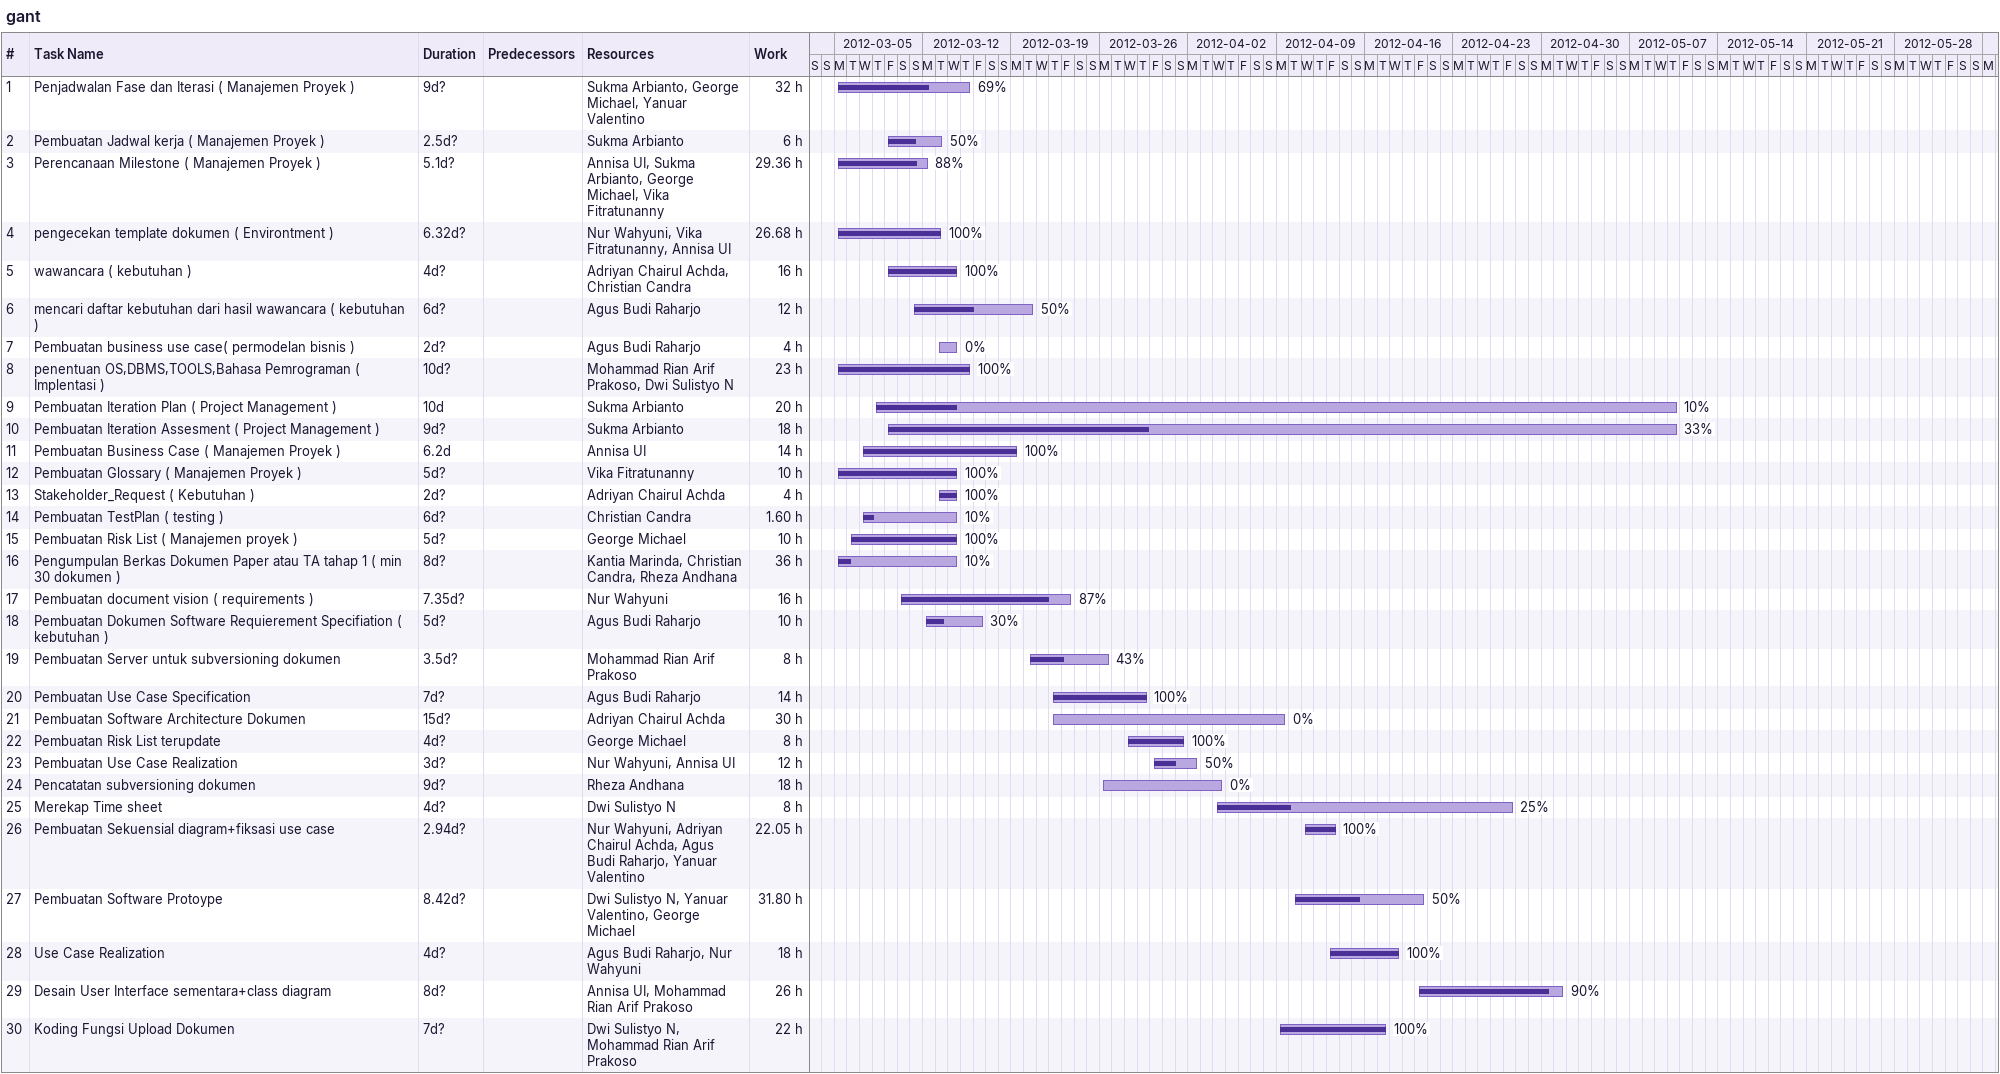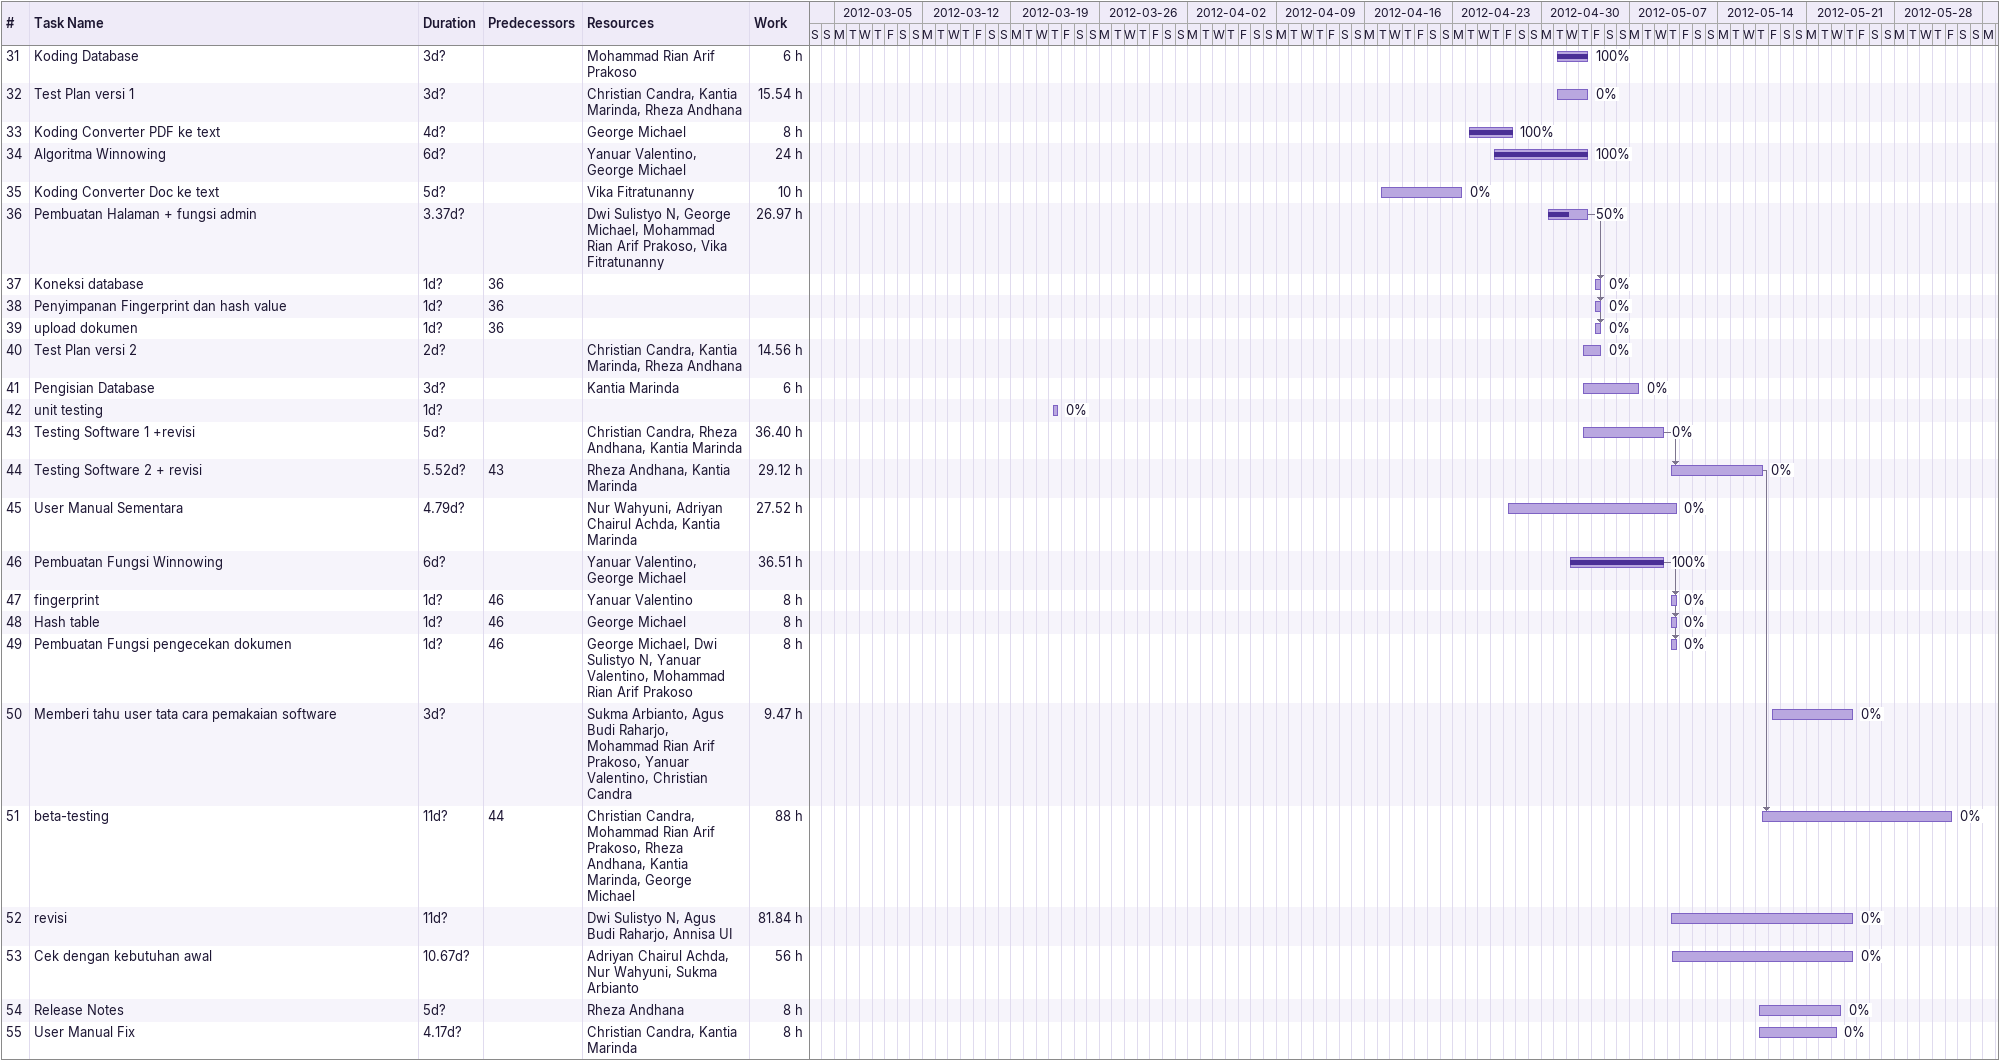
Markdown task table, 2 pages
gant

| ID | Task | Duration | Start | Finish | Predecessors | Resources | % complete | Work (h) |
|---|---|---|---|---|---|---|---|---|
| 1 | Penjadwalan Fase dan Iterasi ( Manajemen Proyek ) | 9d? | 2012-03-05 | 2012-03-15 |  | Sukma Arbianto, George Michael, Yanuar Valentino | 69 | 32 |
| 2 | Pembuatan Jadwal kerja ( Manajemen Proyek ) | 2.5d? | 2012-03-09 | 2012-03-13 |  | Sukma Arbianto | 50 | 6 |
| 3 | Perencanaan Milestone ( Manajemen Proyek ) | 5.1d? | 2012-03-05 | 2012-03-12 |  | Annisa UI, Sukma Arbianto, George Michael, Vika Fitratunanny | 88 | 29.36 |
| 4 | pengecekan template dokumen ( Environtment ) | 6.32d? | 2012-03-05 | 2012-03-13 |  | Nur Wahyuni, Vika Fitratunanny, Annisa UI | 100 | 26.68 |
| 5 | wawancara ( kebutuhan ) | 4d? | 2012-03-09 | 2012-03-14 |  | Adriyan Chairul Achda, Christian Candra | 100 | 16 |
| 6 | mencari daftar kebutuhan dari hasil wawancara ( kebutuhan ) | 6d? | 2012-03-11 | 2012-03-20 |  | Agus Budi Raharjo | 50 | 12 |
| 7 | Pembuatan business use case( permodelan bisnis ) | 2d? | 2012-03-13 | 2012-03-14 |  | Agus Budi Raharjo | 0 | 4 |
| 8 | penentuan OS,DBMS,TOOLS,Bahasa Pemrograman ( Implentasi ) | 10d? | 2012-03-05 | 2012-03-15 |  | Mohammad Rian Arif Prakoso, Dwi Sulistyo N | 100 | 23 |
| 9 | Pembuatan Iteration Plan ( Project Management ) | 10d | 2012-03-08 | 2012-05-10 |  | Sukma Arbianto | 10 | 20 |
| 10 | Pembuatan Iteration Assesment ( Project Management ) | 9d? | 2012-03-09 | 2012-05-10 |  | Sukma Arbianto | 33 | 18 |
| 11 | Pembuatan Business Case ( Manajemen Proyek ) | 6.2d | 2012-03-07 | 2012-03-19 |  | Annisa UI | 100 | 14 |
| 12 | Pembuatan Glossary ( Manajemen Proyek ) | 5d? | 2012-03-05 | 2012-03-14 |  | Vika Fitratunanny | 100 | 10 |
| 13 | Stakeholder_Request ( Kebutuhan ) | 2d? | 2012-03-13 | 2012-03-14 |  | Adriyan Chairul Achda | 100 | 4 |
| 14 | Pembuatan TestPlan ( testing ) | 6d? | 2012-03-07 | 2012-03-14 |  | Christian Candra | 10 | 1.60 |
| 15 | Pembuatan Risk List ( Manajemen proyek ) | 5d? | 2012-03-06 | 2012-03-14 |  | George Michael | 100 | 10 |
| 16 | Pengumpulan Berkas Dokumen Paper atau TA tahap 1 ( min 30 dokumen ) | 8d? | 2012-03-05 | 2012-03-14 |  | Kantia Marinda, Christian Candra, Rheza Andhana | 10 | 36 |
| 17 | Pembuatan document vision ( requirements ) | 7.35d? | 2012-03-10 | 2012-03-23 |  | Nur Wahyuni | 87 | 16 |
| 18 | Pembuatan Dokumen Software Requierement Specifiation ( kebutuhan ) | 5d? | 2012-03-12 | 2012-03-16 |  | Agus Budi Raharjo | 30 | 10 |
| 19 | Pembuatan Server untuk subversioning dokumen | 3.5d? | 2012-03-20 | 2012-03-26 |  | Mohammad Rian Arif Prakoso | 43 | 8 |
| 20 | Pembuatan Use Case Specification | 7d? | 2012-03-22 | 2012-03-29 |  | Agus Budi Raharjo | 100 | 14 |
| 21 | Pembuatan Software Architecture Dokumen | 15d? | 2012-03-22 | 2012-04-09 |  | Adriyan Chairul Achda | 0 | 30 |
| 22 | Pembuatan Risk List terupdate | 4d? | 2012-03-28 | 2012-04-01 |  | George Michael | 100 | 8 |
| 23 | Pembuatan Use Case Realization | 3d? | 2012-03-30 | 2012-04-02 |  | Nur Wahyuni, Annisa UI | 50 | 12 |
| 24 | Pencatatan subversioning dokumen | 9d? | 2012-03-26 | 2012-04-04 |  | Rheza Andhana | 0 | 18 |
| 25 | Merekap Time sheet | 4d? | 2012-04-04 | 2012-04-27 |  | Dwi Sulistyo N | 25 | 8 |
| 26 | Pembuatan Sekuensial diagram+fiksasi use case | 2.94d? | 2012-04-11 | 2012-04-13 |  | Nur Wahyuni, Adriyan Chairul Achda, Agus Budi Raharjo, Yanuar Valentino | 100 | 22.05 |
| 27 | Pembuatan Software Protoype | 8.42d? | 2012-04-10 | 2012-04-20 |  | Dwi Sulistyo N, Yanuar Valentino, George Michael | 50 | 31.80 |
| 28 | Use Case Realization | 4d? | 2012-04-13 | 2012-04-18 |  | Agus Budi Raharjo, Nur Wahyuni | 100 | 18 |
| 29 | Desain User Interface sementara+class diagram | 8d? | 2012-04-20 | 2012-05-01 |  | Annisa UI, Mohammad Rian Arif Prakoso | 90 | 26 |
| 30 | Koding Fungsi Upload Dokumen | 7d? | 2012-04-09 | 2012-04-17 |  | Dwi Sulistyo N, Mohammad Rian Arif Prakoso | 100 | 22 |
| 31 | Koding Database | 3d? | 2012-05-01 | 2012-05-03 |  | Mohammad Rian Arif Prakoso | 100 | 6 |
| 32 | Test Plan versi 1 | 3d? | 2012-05-01 | 2012-05-03 |  | Christian Candra, Kantia Marinda, Rheza Andhana | 0 | 15.54 |
| 33 | Koding Converter PDF ke text | 4d? | 2012-04-24 | 2012-04-27 |  | George Michael | 100 | 8 |
| 34 | Algoritma Winnowing | 6d? | 2012-04-26 | 2012-05-03 |  | Yanuar Valentino, George Michael | 100 | 24 |
| 35 | Koding Converter Doc ke text | 5d? | 2012-04-17 | 2012-04-23 |  | Vika Fitratunanny | 0 | 10 |
| 36 | Pembuatan Halaman + fungsi admin | 3.37d? | 2012-04-30 | 2012-05-03 |  | Dwi Sulistyo N, George Michael, Mohammad Rian Arif Prakoso, Vika Fitratunanny | 50 | 26.97 |
| 37 | Koneksi database | 1d? | 2012-05-04 | 2012-05-04 | 36 |  | 0 |  |
| 38 | Penyimpanan Fingerprint dan hash value | 1d? | 2012-05-04 | 2012-05-04 | 36 |  | 0 |  |
| 39 | upload dokumen | 1d? | 2012-05-04 | 2012-05-04 | 36 |  | 0 |  |
| 40 | Test Plan versi 2 | 2d? | 2012-05-03 | 2012-05-04 |  | Christian Candra, Kantia Marinda, Rheza Andhana | 0 | 14.56 |
| 41 | Pengisian Database | 3d? | 2012-05-03 | 2012-05-07 |  | Kantia Marinda | 0 | 6 |
| 42 | unit testing | 1d? | 2012-03-22 | 2012-03-22 |  |  | 0 |  |
| 43 | Testing Software 1 +revisi | 5d? | 2012-05-03 | 2012-05-09 |  | Christian Candra, Rheza Andhana, Kantia Marinda | 0 | 36.40 |
| 44 | Testing Software 2 + revisi | 5.52d? | 2012-05-10 | 2012-05-17 | 43 | Rheza Andhana, Kantia Marinda | 0 | 29.12 |
| 45 | User Manual Sementara | 4.79d? | 2012-04-27 | 2012-05-10 |  | Nur Wahyuni, Adriyan Chairul Achda, Kantia Marinda | 0 | 27.52 |
| 46 | Pembuatan Fungsi Winnowing | 6d? | 2012-05-02 | 2012-05-09 |  | Yanuar Valentino, George Michael | 100 | 36.51 |
| 47 | fingerprint | 1d? | 2012-05-10 | 2012-05-10 | 46 | Yanuar Valentino | 0 | 8 |
| 48 | Hash table | 1d? | 2012-05-10 | 2012-05-10 | 46 | George Michael | 0 | 8 |
| 49 | Pembuatan Fungsi pengecekan dokumen | 1d? | 2012-05-10 | 2012-05-10 | 46 | George Michael, Dwi Sulistyo N, Yanuar Valentino, Mohammad Rian Arif Prakoso | 0 | 8 |
| 50 | Memberi tahu user tata cara pemakaian software | 3d? | 2012-05-18 | 2012-05-24 |  | Sukma Arbianto, Agus Budi Raharjo, Mohammad Rian Arif Prakoso, Yanuar Valentino, Christian Candra | 0 | 9.47 |
| 51 | beta-testing | 11d? | 2012-05-17 | 2012-06-01 | 44 | Christian Candra, Mohammad Rian Arif Prakoso, Rheza Andhana, Kantia Marinda, George Michael | 0 | 88 |
| 52 | revisi | 11d? | 2012-05-10 | 2012-05-24 |  | Dwi Sulistyo N, Agus Budi Raharjo, Annisa UI | 0 | 81.84 |
| 53 | Cek dengan kebutuhan awal | 10.67d? | 2012-05-10 | 2012-05-24 |  | Adriyan Chairul Achda, Nur Wahyuni, Sukma Arbianto | 0 | 56 |
| 54 | Release Notes | 5d? | 2012-05-17 | 2012-05-23 |  | Rheza Andhana | 0 | 8 |
| 55 | User Manual Fix | 4.17d? | 2012-05-17 | 2012-05-23 |  | Christian Candra, Kantia Marinda | 0 | 8 |
